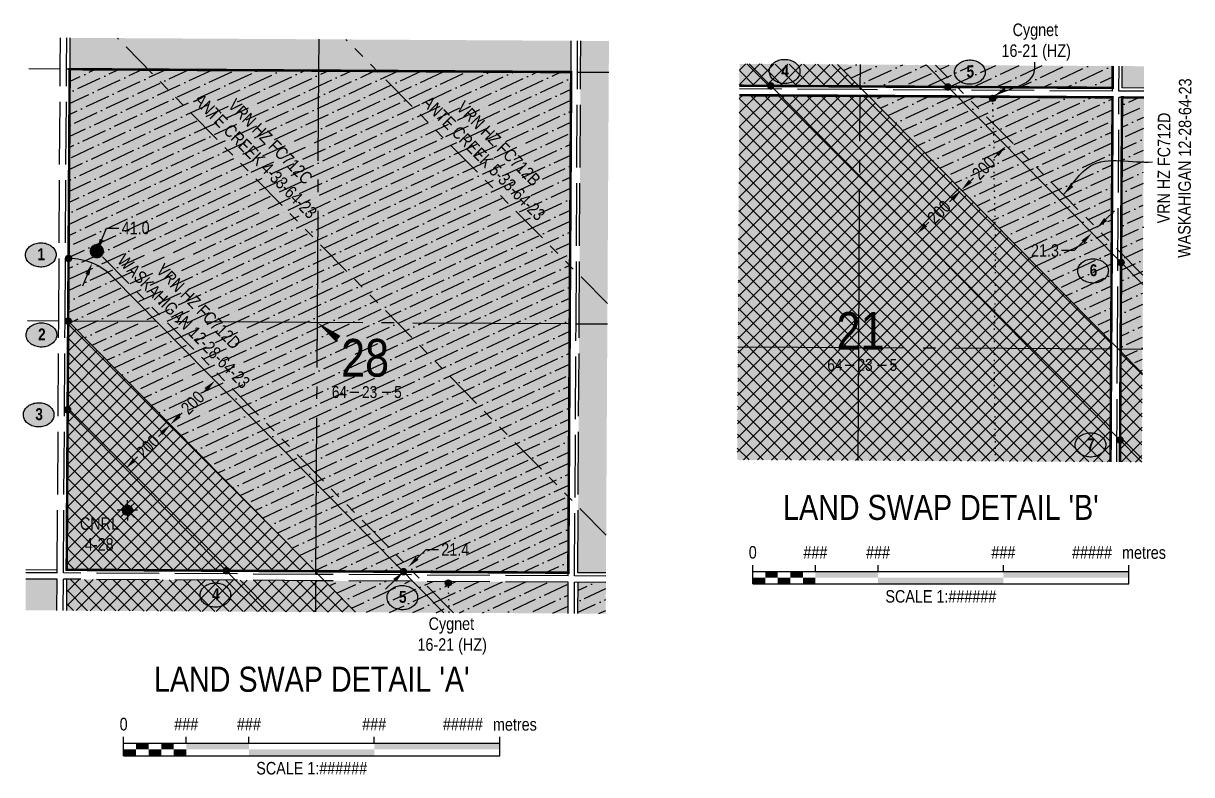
# Model space of a CAD drawing. Header units: inches. Extents: x 464475 to 485921, y 6038951 to 6050475.
# Drawn here: x 468577 to 469508, y 6040814 to 6041414 of the extents above; entities that cross this region are included whole.
import ezdxf
from ezdxf.enums import TextEntityAlignment as Align

# ---------------------------------------------------------------- set-up
doc = ezdxf.new("R2010")
doc.units = ezdxf.units.IN
doc.header["$LTSCALE"] = 5
doc.header["$PDMODE"] = 34
doc.header["$PDSIZE"] = 0.03
for name, pattern in [('foc-DOT', [1, 0.2, -0.8]), ('foc-DRILLPATH', [14.75, 6, -1.75, 1.75, -1.75, 1.75, -1.75]), ('foc-QUARTERLINE', [33, 25, -3, 2, -3]), ('foc-UNSURVEYED', [12.5, 10, -2.5])]:
    doc.linetypes.add(name, pattern=pattern)
for name, color, linetype in [('10', 1, 'Continuous'), ('9', 3, 'Continuous'), ('ABADATA-DRILL-T', 8, 'Continuous'), ('AS-DRILL', 8, 'foc-DOT'), ('AS-DRILL-T', 8, 'Continuous'), ('AS-UNDERLAY-H', 141, 'Continuous'), ('CG-NOTES', 7, 'Continuous'), ('DETAIL-T', 7, 'Continuous'), ('H-CP', 51, 'Continuous'), ('H-MOCL', 111, 'Continuous'), ('L-2', 7, 'Continuous'), ('L-BD', 7, 'Continuous'), ('L-MON', 1, 'Continuous'), ('L-QSEC', 8, 'foc-QUARTERLINE'), ('L-SECLBL', 7, 'Continuous'), ('L-USEC', 7, 'foc-UNSURVEYED'), ('P-PDRILLPATH', 12, 'foc-DRILLPATH'), ('P-PROPOSED', 10, 'Continuous'), ('P-TEMP-HUSKY-NO CUT-H', 104, 'Continuous')]:
    doc.layers.add(name, color=color, linetype=linetype)
doc.layers.add('D56-EXISTING DISPOSITION', color=7, linetype='Continuous', true_color=0xa347ff)
doc.styles.add('80', font='ARIALN.TTF', dxfattribs={"height": 10})
doc.styles.add('80CG', font='ARIALN.TTF', dxfattribs={"height": 10})
doc.styles.add('80L', font='ARIALN.TTF', dxfattribs={"height": 10})
doc.styles.add('BOLD', font='ARIALNB.TTF')
doc.styles.add('SIMPLEX', font='ARIALN.TTF')
doc.dimstyles.new('Compass 5 000', dxfattribs={"dimscale": 5, "dimtxt": 9, "dimasz": 2, "dimexe": 0.2, "dimexo": 0.0625, "dimgap": 0.5, "dimtad": 0, "dimtih": 1, "dimtoh": 1, "dimzin": 0, "dimdsep": 46, "dimtxsty": '80CG', "dimcen": 0.1, "dimse1": 1, "dimse2": 1, "dimclrd": 256, "dimclrt": 256, "dimaunit": 1, "dimadec": 4, "dimazin": 0, "dimtfac": 0.06, "dimtofl": 0, "dimtmove": 0, "dimatfit": 1, "dimfxl": 0.2, "dimtolj": 1, "dimtzin": 0, "dimlwd": -1, "dimarcsym": 0})
pattern_1 = [(45, (-38576.5255, 5921.486), (-5.609685254, 5.609685254), []), (135, (-38576.5255, 5921.486), (-5.609685254, -5.609685254), [])]
pattern_2 = [(25, (-38576.5255, 5921.486), (9.229754603, 13.057325538), [19.833232416, -3.966646483, 0, -3.966646483])]
pattern_3 = [(45, (-39118.1126, 6011.396), (-5.609685254, 5.609685254), []), (135, (-39118.1126, 6011.396), (-5.609685254, -5.609685254), [])]
pattern_4 = [(25, (-39118.1126, 6011.396), (9.229754603, 13.057325538), [19.833232416, -3.966646483, 0, -3.966646483])]

# ---------------------------------------------------------------- blocks, each defined once
blk = doc.blocks.new('L-SECLBL')
at = {"layer": '9', "color": 7}
for p, q in [((-5.08, -27.83), (-12.29, -27.83)), ((20.7, -27.83), (13.5, -27.83))]:
    blk.add_line(p, q, dxfattribs=at)
at = {"layer": '10', "color": 2, "style": 'SIMPLEX'}
blk.add_attdef('SEC', text='', height=30, dxfattribs=at).set_placement((0, 0), align=Align.MIDDLE)
at = {"layer": '10', "color": 5, "style": '80L'}
blk.add_attdef('TWP', text='', height=9.5, dxfattribs=at).set_placement((-14.43, -27.37), align=Align.MIDDLE_RIGHT)
blk.add_attdef('RGE', text='', height=9.5, dxfattribs=at).set_placement((3.62, -27.37), align=Align.MIDDLE_CENTER)
blk.add_attdef('MER', text='', height=9.5, dxfattribs=at).set_placement((23.17, -27.37), align=Align.MIDDLE_LEFT)
blk = doc.blocks.new('GAS')
h = blk.add_hatch(color=255)
h.dxf.hatch_style = 1
edge = h.paths.add_edge_path()
edge.add_arc((0, 0), 0.9, 0, 360)
for p, q in [((-0.81, 0), (-1.62, 0)), ((-0.57, 0.57), (-1.14, 1.14)), ((0, 0.81), (0, 1.62)), ((0.57, 0.57), (1.14, 1.14)), ((1.62, 0), (0.81, 0)), ((-0.57, -0.57), (-1.14, -1.14)), ((0, -0.81), (0, -1.62)), ((1.14, -1.14), (0.57, -0.57))]:
    blk.add_line(p, q)
blk.add_circle((0, 0), 0.8)
blk = doc.blocks.new('BH-Existing')
at = {"layer": 'AS-DRILL-T'}
h = blk.add_hatch(color=256, dxfattribs=at)
h.dxf.hatch_style = 1
edge = h.paths.add_edge_path()
edge.add_arc((0, 0), 0.5, 0, 360)
blk.add_circle((0, 0), 0.5, dxfattribs=at)
blk = doc.blocks.new('plbh')
at = {"layer": 'L-MON'}
h = blk.add_hatch(color=255, dxfattribs=at)
h.dxf.hatch_style = 1
edge = h.paths.add_edge_path()
edge.add_arc((0, 0), 1.16, 0, 360)
h = blk.add_hatch(color=256, dxfattribs=at)
h.dxf.hatch_style = 1
h.paths.add_polyline_path([(-0.96, 0, 1), (0.96, 0, 1)])
h.paths.add_polyline_path([(0.91, 0, -1), (-0.91, 0, -1)], flags=16)
h.paths.add_polyline_path([(0.45, 0, -1), (-0.45, 0, -1)], flags=0)
h = blk.add_hatch(color=256, dxfattribs=at)
h.dxf.hatch_style = 1
h.paths.add_polyline_path([(-0.45, 0, 1), (0.45, 0, 1)])
h.paths.add_polyline_path([(0.4, 0, -1), (-0.4, 0, -1)], flags=16)
at = {"layer": 'L-MON', "color": 240}
for radius in [0.96, 0.91, 0.45, 0.4]:
    blk.add_circle((0, 0), radius, dxfattribs=at)
blk = doc.blocks.new('Route_Letters')
h = blk.add_hatch(color=255)
h.dxf.hatch_style = 1
edge = h.paths.add_edge_path()
edge.add_ellipse((-0.12, 0.46), major_axis=(-11.97, 0), ratio=0.789318, start_angle=0, end_angle=360)
at = {"color": 5}
blk.add_open_spline([(-12.34, 0.46), (-12.34, -0.25), (-12.24, -0.97), (-11.72, -2.79), (-11.14, -3.88), (-9.56, -5.81), (-8.54, -6.66), (-6.22, -8.02), (-4.9, -8.54), (-2.12, -9.17), (-0.66, -9.3), (2.22, -9.13), (3.64, -8.84), (6.27, -7.89), (7.48, -7.22), (9.54, -5.6), (10.38, -4.64), (11.6, -2.54), (11.97, -1.4), (12.18, 0.91), (12.02, 2.08), (11.2, 4.3), (10.54, 5.35), (8.8, 7.2), (7.72, 7.99), (5.29, 9.24), (3.93, 9.68), (1.11, 10.18), (-0.35, 10.23), (-3.22, 9.91), (-4.61, 9.55), (-7.16, 8.47), (-8.32, 7.75), (-10.24, 6.02), (-11, 5.02), (-12.05, 2.86), (-12.32, 1.7), (-12.34, 0.52), (-12.34, 0.49), (-12.34, 0.46)], degree=3, knots=[0, 0, 0, 0, 0.219529, 0.219529, 0.575727, 0.575727, 0.931924, 0.931924, 1.288121, 1.288121, 1.644318, 1.644318, 2.000515, 2.000515, 2.356712, 2.356712, 2.712909, 2.712909, 3.069107, 3.069107, 3.425304, 3.425304, 3.781501, 3.781501, 4.137698, 4.137698, 4.493895, 4.493895, 4.850092, 4.850092, 5.20629, 5.20629, 5.562487, 5.562487, 5.918684, 5.918684, 6.274881, 6.274881, 6.283185, 6.283185, 6.283185, 6.283185], dxfattribs=at)
at = {"color": 14, "style": 'BOLD'}
blk.add_attdef('A', text='', height=9.5, dxfattribs=at).set_placement((0.22, 0.98), align=Align.MIDDLE)
blk = doc.blocks.new('AA')
at = {"const_width": 4}
blk.add_lwpolyline([(-1, 0, 1), (1, 0, 1)], format="xyb", close=True, dxfattribs=at)
blk.add_circle((0, 0), 2)
blk = doc.blocks.new('*D564')
at = {"layer": 'Defpoints', "color": 0, "transparency": 16777216}
for p in [(468728.16, 6041130.09), (468729.33, 6041128.9), (468692.56, 6041094.98)]:
    blk.add_point(p, dxfattribs=at)
at = {"layer": 'L-BD', "transparency": 16777216}
for p, q in [((468722.21, 6041121.88), (468719.8, 6041119.5)), ((468700.85, 6041100.82), (468703.26, 6041103.2))]:
    blk.add_line(p, q, dxfattribs=at)
for points in [[(468721.04, 6041123.07), (468723.38, 6041120.69), (468729.33, 6041128.9)], [(468699.68, 6041102.01), (468702.02, 6041099.63), (468693.73, 6041093.8)]]:
    blk.add_solid(points, dxfattribs=at)
at = {"layer": 'L-BD', "transparency": 16777216, "insert": (468711.53, 6041111.35), "char_height": 10, "attachment_point": 5, "rotation": 45, "style": '80CG', "bg_fill": 1, "box_fill_scale": 1.1, "bg_fill_color": 51, "bg_fill_transparency": 0}
blk.add_mtext('\\A1;200', dxfattribs=at)
blk = doc.blocks.new('*D565')
at = {"layer": 'Defpoints', "color": 0, "transparency": 16777216}
for p in [(468693.73, 6041093.8), (468658.12, 6041058.7), (468658.12, 6041058.7)]:
    blk.add_point(p, dxfattribs=at)
at = {"layer": 'L-BD', "transparency": 16777216}
for p, q in [((468686.6, 6041086.78), (468684.19, 6041084.4)), ((468665.24, 6041065.72), (468667.65, 6041068.1))]:
    blk.add_line(p, q, dxfattribs=at)
for points in [[(468685.43, 6041087.97), (468687.77, 6041085.59), (468693.73, 6041093.8)], [(468664.07, 6041066.91), (468666.41, 6041064.53), (468658.12, 6041058.7)]]:
    blk.add_solid(points, dxfattribs=at)
at = {"layer": 'L-BD', "transparency": 16777216, "insert": (468675.92, 6041076.25), "char_height": 10, "attachment_point": 5, "rotation": 45, "style": '80CG', "bg_fill": 1, "box_fill_scale": 1.1, "bg_fill_color": 51, "bg_fill_transparency": 0}
blk.add_mtext('\\A1;200', dxfattribs=at)
blk = doc.blocks.new('*D566')
at = {"layer": 'Defpoints', "color": 0, "transparency": 16777216}
for p in [(468635.08, 6041232.2), (468631.2, 6041222.71), (468631.3, 6041222.67)]:
    blk.add_point(p, dxfattribs=at)
at = {"layer": 'L-BD', "transparency": 16777216}
for p, q in [((468638.97, 6041241.42), (468642.75, 6041250.67)), ((468642.75, 6041250.67), (468652.75, 6041250.67)), ((468627.51, 6041213.42), (468623.73, 6041204.16))]:
    blk.add_line(p, q, dxfattribs=at)
for points in [[(468637.42, 6041242.05), (468640.51, 6041240.79), (468635.18, 6041232.16)], [(468625.97, 6041214.05), (468629.05, 6041212.79), (468631.3, 6041222.67)]]:
    blk.add_solid(points, dxfattribs=at)
at = {"layer": 'L-BD', "transparency": 16777216, "insert": (468666.05, 6041250.67), "char_height": 10, "attachment_point": 5, "style": '80CG', "bg_fill": 1, "box_fill_scale": 1.1, "bg_fill_color": 51, "bg_fill_transparency": 0}
blk.add_mtext('\\A1;41.0', dxfattribs=at)
blk = doc.blocks.new('*D567')
at = {"layer": 'Defpoints', "color": 0, "transparency": 16777216}
for p in [(468879.67, 6040976.38), (468883.44, 6040980.17), (468883.48, 6040980.13)]:
    blk.add_point(p, dxfattribs=at)
at = {"layer": 'L-BD', "transparency": 16777216}
for p, q in [((468890.57, 6040987.18), (468897.69, 6040994.2)), ((468897.69, 6040994.2), (468907.69, 6040994.2)), ((468872.52, 6040969.4), (468865.4, 6040962.38))]:
    blk.add_line(p, q, dxfattribs=at)
for points in [[(468889.4, 6040988.37), (468891.74, 6040986), (468883.44, 6040980.17)], [(468871.35, 6040970.59), (468873.69, 6040968.21), (468879.64, 6040976.42)]]:
    blk.add_solid(points, dxfattribs=at)
at = {"layer": 'L-BD', "transparency": 16777216, "insert": (468920.9, 6040994.2), "char_height": 10, "attachment_point": 5, "style": '80CG', "bg_fill": 1, "box_fill_scale": 1.1, "bg_fill_color": 51, "bg_fill_transparency": 0}
blk.add_mtext('\\A1;21.4', dxfattribs=at)
blk = doc.blocks.new('*D568')
at = {"layer": 'Defpoints', "color": 0, "transparency": 16777216}
for p in [(469358.98, 6041317.34), (469360.14, 6041316.15), (469323.37, 6041282.24)]:
    blk.add_point(p, dxfattribs=at)
at = {"layer": 'L-BD', "transparency": 16777216}
for p, q in [((469353.02, 6041309.13), (469350.61, 6041306.75)), ((469331.66, 6041288.07), (469334.07, 6041290.45))]:
    blk.add_line(p, q, dxfattribs=at)
for points in [[(469351.85, 6041310.32), (469354.19, 6041307.94), (469360.14, 6041316.15)], [(469330.49, 6041289.26), (469332.83, 6041286.88), (469324.54, 6041281.05)]]:
    blk.add_solid(points, dxfattribs=at)
at = {"layer": 'L-BD', "transparency": 16777216, "insert": (469342.34, 6041298.6), "char_height": 10, "attachment_point": 5, "rotation": 45, "style": '80CG', "bg_fill": 1, "box_fill_scale": 1.1, "bg_fill_color": 51, "bg_fill_transparency": 0}
blk.add_mtext('\\A1;200', dxfattribs=at)
blk = doc.blocks.new('*D569')
at = {"layer": 'Defpoints', "color": 0, "transparency": 16777216}
for p in [(469324.54, 6041281.05), (469288.93, 6041245.95), (469288.93, 6041245.95)]:
    blk.add_point(p, dxfattribs=at)
at = {"layer": 'L-BD', "transparency": 16777216}
for p, q in [((469317.41, 6041274.03), (469315, 6041271.65)), ((469296.05, 6041252.97), (469298.46, 6041255.35))]:
    blk.add_line(p, q, dxfattribs=at)
for points in [[(469316.24, 6041275.22), (469318.58, 6041272.84), (469324.54, 6041281.05)], [(469294.88, 6041254.16), (469297.22, 6041251.78), (469288.93, 6041245.95)]]:
    blk.add_solid(points, dxfattribs=at)
at = {"layer": 'L-BD', "transparency": 16777216, "insert": (469306.73, 6041263.5), "char_height": 10, "attachment_point": 5, "rotation": 45, "style": '80CG', "bg_fill": 1, "box_fill_scale": 1.1, "bg_fill_color": 51, "bg_fill_transparency": 0}
blk.add_mtext('\\A1;200', dxfattribs=at)
blk = doc.blocks.new('*D570')
at = {"layer": 'Defpoints', "color": 0, "transparency": 16777216}
for p in [(469428.42, 6041246.89), (469428.59, 6041246.71), (469432.2, 6041250.62)]:
    blk.add_point(p, dxfattribs=at)
at = {"layer": 'L-BD', "transparency": 16777216}
for p, q in [((469439.5, 6041257.46), (469446.62, 6041264.48)), ((469421.47, 6041239.69), (469414.35, 6041232.67)), ((469414.35, 6041232.67), (469404.35, 6041232.67))]:
    blk.add_line(p, q, dxfattribs=at)
for points in [[(469438.33, 6041258.65), (469440.67, 6041256.27), (469432.38, 6041250.44)], [(469420.3, 6041240.88), (469422.64, 6041238.5), (469428.59, 6041246.71)]]:
    blk.add_solid(points, dxfattribs=at)
at = {"layer": 'L-BD', "transparency": 16777216, "insert": (469391.13, 6041232.67), "char_height": 10, "attachment_point": 5, "style": '80CG', "bg_fill": 1, "box_fill_scale": 1.1, "bg_fill_color": 51, "bg_fill_transparency": 0}
blk.add_mtext('\\A1;21.3', dxfattribs=at)
blk = doc.blocks.new('*U330')
at = {"color": 0}
for p, q in [((-150, 0), (-150, 15)), ((-150, 10), (150.24, 10)), ((-100, 10), (-100, 15)), ((-50, 10), (-50, 15)), ((50, 10), (50, 15)), ((150.24, 0), (150.24, 15)), ((-150, 0), (150.24, 0))]:
    blk.add_line(p, q, dxfattribs=at)
for points in [[(-140, 10), (-130, 10), (-140, 5), (-130, 5)], [(-120, 10), (-110, 10), (-120, 5), (-110, 5)], [(-100, 10), (-50, 10), (-100, 5), (-50, 5)], [(50, 10), (150.24, 10), (50, 5), (150.24, 5)], [(-150, 5), (-140, 5), (-150, 0), (-140, 0)], [(-130, 5), (-120, 5), (-130, 0), (-120, 0)], [(-110, 5), (-100, 5), (-110, 0), (-100, 0)], [(-50, 5), (50, 5), (-50, 0), (50, 0)]]:
    blk.add_solid(points, dxfattribs=at)
at = {"color": 0, "style": '80'}
blk.add_text('metres', height=10, dxfattribs=at).set_placement((162.24, 20), align=Align.CENTER)
at = {"color": 0, "char_height": 10, "style": '80'}
for s, insert, attachment_point in [('0', (-150, 30.21), 2), ('###', (-100, 30.21), 2), ('###', (-50, 30.21), 2), ('###', (50, 30.21), 2), ('#####', (136.7, 30.22), 3), ('SCALE 1:######', (0.12, -5), 2)]:
    blk.add_mtext(s, dxfattribs=dict(at, insert=insert, attachment_point=attachment_point))

msp = doc.modelspace()

# ---------------------------------------------------------------- hatches: boundary and pattern name
at = {"layer": 'AS-UNDERLAY-H'}
h = msp.add_hatch(color=51, dxfattribs=at)
h.dxf.hatch_style = 1
h.paths.add_polyline_path([(469211.051, 6041130.714), (469273.541, 6041130.714), (469273.541, 6041152.465), (469263.872, 6041152.465), (469263.872, 6041187.021), (469222.532, 6041187.021), (469222.532, 6041153.216), (469210.86, 6041153.216)])
h = msp.add_hatch(color=51, dxfattribs=at)
h.dxf.hatch_style = 1
h.paths.add_polyline_path([(468817.638, 6041111.095), (468880.128, 6041111.095), (468880.128, 6041132.846), (468870.459, 6041132.846), (468870.459, 6041167.402), (468829.119, 6041167.402), (468829.119, 6041133.597), (468817.447, 6041133.597)])
at = {"layer": 'H-CP'}
h = msp.add_hatch(color=256, dxfattribs=at)
h.dxf.hatch_style = 1
h.paths.add_polyline_path([(469013.468, 6041400.098), (468613.624, 6041402.444), (468613.474, 6041377.443), (468812.145, 6041376.292), (469013.327, 6041375.112)])
h = msp.add_hatch(color=256, dxfattribs=at)
h.dxf.hatch_style = 1
h.paths.add_polyline_path([(469043.481, 6041399.922), (469021.007, 6041400.054), (469020.866, 6041375.068), (469043.34, 6041374.937)])
h = msp.add_hatch(color=256, dxfattribs=at)
h.dxf.hatch_style = 1
h.paths.add_polyline_path([(468613.474, 6041377.443), (468611.075, 6040977.944), (469011.07, 6040975.614), (469013.327, 6041375.112)])
h = msp.add_hatch(color=256, dxfattribs=at)
h.dxf.hatch_style = 1
h.paths.add_polyline_path([(469147.592, 6041381.674), (469147.491, 6041364.231), (469445.101, 6041362.495), (469445.2, 6041379.941)])
h = msp.add_hatch(color=256, dxfattribs=at)
h.dxf.hatch_style = 1
h.paths.add_polyline_path([(469470.186, 6041379.796), (469452.74, 6041379.897), (469452.641, 6041362.451), (469470.088, 6041362.349)])
h = msp.add_hatch(color=256, dxfattribs=at)
h.dxf.hatch_style = 1
h.paths.add_polyline_path([(469043.34, 6041374.937), (469020.866, 6041375.068), (469019.731, 6041174.062), (469018.61, 6040975.57), (469041.083, 6040975.439)])
h = msp.add_hatch(color=256, dxfattribs=at)
h.dxf.hatch_style = 1
h.paths.add_polyline_path([(469147.447, 6041356.692), (469445.059, 6041354.955), (469443.416, 6041064.021), (469145.763, 6041065.702)])
h = msp.add_hatch(color=256, dxfattribs=at)
h.dxf.hatch_style = 1
h.paths.add_polyline_path([(469468.402, 6041063.88), (469450.955, 6041063.979), (469452.599, 6041354.911), (469470.045, 6041354.809)])
h = msp.add_hatch(color=256, dxfattribs=at)
h.dxf.hatch_style = 1
h.paths.add_polyline_path([(468611.029, 6040970.404), (469011.028, 6040968.075), (469010.887, 6040943.088), (468610.879, 6040945.418)])
h = msp.add_hatch(color=256, dxfattribs=at)
h.dxf.hatch_style = 1
h.paths.add_polyline_path([(469040.9, 6040942.913), (469018.426, 6040943.044), (469018.568, 6040968.031), (469041.041, 6040967.9)])
at = {"layer": 'H-MOCL'}
h = msp.add_hatch(color=256, dxfattribs=at)
h.dxf.hatch_style = 1
h.paths.add_polyline_path([(468603.49, 6040970.447), (468578.503, 6040970.592), (468578.353, 6040945.606), (468603.34, 6040945.461)])
at = {"layer": 'P-TEMP-HUSKY-NO CUT-H', "true_color": 0x0582ff}
h = msp.add_hatch(dxfattribs=at)
h.set_pattern_fill('ANSI36', color=150, scale=2.498675, angle=340)
h.set_pattern_definition(pattern_2)
h.paths.add_polyline_path([(468809.057, 6040976.798), (469011.07, 6040975.614), (469013.327, 6041375.112), (468613.48, 6041377.443), (468612.265, 6041176.438)])
at = {"layer": 'P-TEMP-HUSKY-NO CUT-H'}
h = msp.add_hatch(dxfattribs=at)
h.set_pattern_fill('ANSI37', color=256, scale=2.498675)
h.set_pattern_definition(pattern_3)
h.paths.add_polyline_path([(469147.491, 6041364.231), (469243.088, 6041363.678), (469225.798, 6041381.219), (469147.592, 6041381.674)])
at = {"layer": 'P-TEMP-HUSKY-NO CUT-H', "true_color": 0x0582ff}
h = msp.add_hatch(dxfattribs=at)
h.set_pattern_fill('ANSI36', color=150, scale=2.498675, angle=340)
h.set_pattern_definition(pattern_4)
h.paths.add_polyline_path([(469243.088, 6041363.678), (469445.101, 6041362.495), (469445.2, 6041379.941), (469225.798, 6041381.219)])
at = {"layer": 'P-TEMP-HUSKY-NO CUT-H'}
h = msp.add_hatch(dxfattribs=at)
h.set_pattern_fill('ANSI37', color=256, scale=2.498675)
h.set_pattern_definition(pattern_3)
h.paths.add_polyline_path([(469147.447, 6041356.692), (469250.571, 6041356.087), (469443.957, 6041159.903), (469443.416, 6041064.021), (469145.763, 6041065.702)])
at = {"layer": 'P-TEMP-HUSKY-NO CUT-H', "true_color": 0x0582ff}
h = msp.add_hatch(dxfattribs=at)
h.set_pattern_fill('ANSI36', color=150, scale=2.498675, angle=340)
h.set_pattern_definition(pattern_4)
h.paths.add_polyline_path([(469250.571, 6041356.087), (469445.059, 6041354.955), (469443.957, 6041159.903)])
h = msp.add_hatch(dxfattribs=at)
h.set_pattern_fill('ANSI36', color=150, scale=2.498675, angle=340)
h.set_pattern_definition(pattern_4)
h.paths.add_polyline_path([(469468.802, 6041134.698), (469451.454, 6041152.297), (469452.599, 6041354.911), (469470.045, 6041354.809)])
at = {"layer": 'P-TEMP-HUSKY-NO CUT-H'}
h = msp.add_hatch(dxfattribs=at)
h.set_pattern_fill('ANSI37', color=256, scale=2.498675)
h.set_pattern_definition(pattern_1)
h.paths.add_polyline_path([(468611.075, 6040977.944), (468809.057, 6040976.798), (468612.267, 6041176.436)])
h = msp.add_hatch(dxfattribs=at)
h.set_pattern_fill('ANSI37', color=256, scale=2.498675)
h.set_pattern_definition(pattern_3)
h.paths.add_polyline_path([(469451.454, 6041152.297), (469468.802, 6041134.698), (469468.402, 6041063.88), (469450.955, 6041063.979)])
h = msp.add_hatch(dxfattribs=at)
h.set_pattern_fill('ANSI37', color=256, scale=2.498675)
h.set_pattern_definition(pattern_1)
h.paths.add_polyline_path([(468611.029, 6040970.404), (468816.54, 6040969.207), (468841.306, 6040944.082), (468610.879, 6040945.418)])
at = {"layer": 'P-TEMP-HUSKY-NO CUT-H', "true_color": 0x0582ff}
h = msp.add_hatch(dxfattribs=at)
h.set_pattern_fill('ANSI36', color=150, scale=2.498675, angle=340)
h.set_pattern_definition(pattern_2)
h.paths.add_polyline_path([(468816.54, 6040969.207), (469011.028, 6040968.075), (469010.887, 6040943.088), (468841.306, 6040944.082)])
h = msp.add_hatch(dxfattribs=at)
h.set_pattern_fill('ANSI36', color=150, scale=2.498675, angle=340)
h.set_pattern_definition(pattern_2)
h.paths.add_polyline_path([(469018.426, 6040943.044), (469018.568, 6040968.031), (469041.041, 6040967.9), (469040.9, 6040942.913)])

# ---------------------------------------------------------------- linework, layer by layer
at = {"layer": 'AS-DRILL', "flags": 128}
for points in [[(469351.797, 6041064.538), (469350.913, 6041131.484), (469350.886, 6041136.349), (469350.922, 6041141.219), (469350.927, 6041146.089), (469350.923, 6041150.956), (469350.941, 6041155.824), (469350.974, 6041160.684), (469351.008, 6041165.554), (469351.036, 6041170.424), (469351.082, 6041175.301), (469351.155, 6041180.173), (469351.243, 6041185.028), (469351.319, 6041189.895), (469351.392, 6041194.759), (469351.492, 6041199.629), (469351.606, 6041204.496), (469351.681, 6041209.37), (469351.697, 6041214.243), (469351.718, 6041219.11), (469351.788, 6041223.975), (469351.844, 6041228.835), (469351.845, 6041233.695), (469351.8, 6041238.558), (469351.738, 6041243.423), (469351.662, 6041248.289), (469351.575, 6041253.159), (469351.478, 6041258.017), (469351.371, 6041262.896), (469351.242, 6041267.761), (469351.095, 6041272.625), (469350.958, 6041277.498), (469350.854, 6041282.364), (469350.757, 6041287.23), (469350.668, 6041292.165), (469350.599, 6041297.031), (469350.56, 6041301.901), (469350.558, 6041306.769), (469350.551, 6041311.636), (469350.499, 6041316.509), (469350.405, 6041321.385), (469350.296, 6041326.255), (469350.171, 6041331.119), (469350.017, 6041335.982), (469349.855, 6041340.846), (469349.698, 6041345.714), (469349.536, 6041350.505), (469349.405, 6041354.254)], [(468916.155, 6040943.643), (468916.14, 6040944.238), (468915.986, 6040949.102), (468915.824, 6040953.965), (468915.667, 6040958.834), (468915.505, 6040963.625), (468915.374, 6040967.373)]]:
    msp.add_lwpolyline(points, dxfattribs=at)
at = {"layer": 'D56-EXISTING DISPOSITION', "const_width": 1.999, "flags": 128}
msp.add_lwpolyline([(468613.474, 6041377.443), (468611.075, 6040977.944), (469011.07, 6040975.614), (469013.327, 6041375.112)], close=True, dxfattribs=at)
for points in [[(469445.2, 6041379.941), (469445.101, 6041362.495), (469147.491, 6041364.231)], [(469147.447, 6041356.692), (469445.059, 6041354.955), (469443.416, 6041064.021)], [(469450.955, 6041063.979), (469452.599, 6041354.911), (469470.045, 6041354.809)]]:
    msp.add_lwpolyline(points, dxfattribs=at)
at = {"layer": 'L-QSEC'}
for p, q in [((468812.145, 6041376.292), (468812.291, 6041401.279)), ((468809.803, 6040974.281), (468812.145, 6041376.292)), ((469243.834, 6041361.161), (469243.95, 6041381.113)), ((469242.633, 6041155.12), (469243.805, 6041356.134)), ((468604.727, 6041176.48), (468579.741, 6041176.625)), ((469012.191, 6041174.106), (468609.754, 6041176.451)), ((469042.205, 6041173.931), (469017.218, 6041174.076)), ((469242.633, 6041155.12), (469146.284, 6041155.681)), ((469242.109, 6041065.158), (469242.633, 6041155.12)), ((469443.923, 6041153.948), (469242.633, 6041155.12)), ((469468.91, 6041153.803), (469448.951, 6041153.919)), ((468809.628, 6040944.268), (468809.774, 6040969.254))]:
    msp.add_line(p, q, dxfattribs=at)
at = {"layer": 'L-SECLBL', "flags": 128}
msp.add_lwpolyline([(468810.974, 6041175.278, 0, 5.997, 0), (468827.502, 6041162.276, 0, 0, 0)], format="xyseb", dxfattribs=at)
at = {"layer": 'L-USEC'}
for p, q in [((468605.934, 6041377.487), (468606.084, 6041402.489)), ((468610.961, 6041377.457), (468611.111, 6041402.459)), ((468613.624, 6041402.444), (468613.474, 6041377.443)), ((469013.327, 6041375.112), (469013.468, 6041400.098)), ((469018.354, 6041375.084), (469018.495, 6041400.069)), ((469020.866, 6041375.068), (469021.007, 6041400.054)), ((468605.934, 6041377.487), (468580.948, 6041377.632)), ((468604.727, 6041176.48), (468605.934, 6041377.487)), ((468609.754, 6041176.45), (468610.961, 6041377.457)), ((468812.145, 6041376.292), (468610.961, 6041377.458)), ((468613.474, 6041377.443), (468612.267, 6041176.436)), ((469013.327, 6041375.112), (468812.145, 6041376.292)), ((469445.087, 6041359.982), (469445.2, 6041379.941)), ((469450.114, 6041359.953), (469450.227, 6041379.912)), ((469452.641, 6041362.451), (469452.74, 6041379.897)), ((469012.191, 6041174.106), (469013.327, 6041375.112)), ((469017.218, 6041174.077), (469018.354, 6041375.084)), ((469018.354, 6041375.083), (469043.34, 6041374.937)), ((469019.731, 6041174.062), (469020.866, 6041375.068)), ((469243.834, 6041361.161), (469147.476, 6041361.719)), ((469147.491, 6041364.231), (469243.849, 6041363.674)), ((469445.087, 6041359.982), (469243.834, 6041361.161)), ((469243.849, 6041363.674), (469445.101, 6041362.495)), ((469470.074, 6041359.836), (469450.114, 6041359.953)), ((469470.088, 6041362.349), (469452.641, 6041362.451)), ((469243.805, 6041356.134), (469147.447, 6041356.692)), ((469445.059, 6041354.955), (469243.805, 6041356.134)), ((469443.923, 6041153.948), (469445.059, 6041354.955)), ((469448.951, 6041153.92), (469450.086, 6041354.926)), ((469470.045, 6041354.809), (469450.086, 6041354.926)), ((469452.599, 6041354.911), (469451.463, 6041153.905)), ((468603.52, 6040975.475), (468604.727, 6041176.48)), ((468608.547, 6040975.446), (468609.754, 6041176.45)), ((468612.267, 6041176.436), (468611.075, 6040977.944)), ((469011.056, 6040973.102), (469012.191, 6041174.106)), ((469016.083, 6040973.073), (469017.218, 6041174.077)), ((469018.61, 6040975.57), (469019.731, 6041174.062)), ((469443.416, 6041064.021), (469443.923, 6041153.948)), ((469448.443, 6041063.993), (469448.951, 6041153.92)), ((469451.463, 6041153.905), (469450.955, 6041063.979)), ((468603.52, 6040975.475), (468578.533, 6040975.619)), ((468578.549, 6040978.132), (468603.535, 6040977.987)), ((468809.803, 6040974.281), (468608.547, 6040975.446)), ((468611.075, 6040977.944), (468809.818, 6040976.794)), ((468809.818, 6040976.794), (469011.07, 6040975.614)), ((469041.083, 6040975.439), (469018.61, 6040975.57)), ((468603.49, 6040970.447), (468578.503, 6040970.592)), ((468603.34, 6040945.461), (468603.49, 6040970.447)), ((468608.367, 6040945.432), (468608.517, 6040970.418)), ((468809.774, 6040969.254), (468608.517, 6040970.418)), ((468611.029, 6040970.404), (468610.879, 6040945.418)), ((469011.028, 6040968.075), (468809.774, 6040969.254)), ((469011.056, 6040973.102), (468809.803, 6040974.281)), ((469010.887, 6040943.088), (469011.028, 6040968.075)), ((469015.914, 6040943.059), (469016.055, 6040968.045)), ((469041.041, 6040967.9), (469016.055, 6040968.045)), ((469041.069, 6040972.927), (469016.083, 6040973.073)), ((469018.568, 6040968.031), (469018.426, 6040943.044))]:
    msp.add_line(p, q, dxfattribs=at)
at = {"layer": 'P-PDRILLPATH', "flags": 128}
for points in [[(469041.253, 6041005.523), (468651.592, 6041402.222)], [(469042.297, 6041190.369), (468833.7, 6041401.153)], [(469469.244, 6041213.031), (469303.957, 6041380.764)], [(468919.453, 6040943.624), (468635.081, 6041232.204)]]:
    msp.add_lwpolyline(points, dxfattribs=at)
at = {"layer": 'P-PROPOSED', "flags": 128}
for points in [[(469155.184, 6041381.63), (469468.402, 6041063.88)], [(469469.202, 6041205.517), (469296.411, 6041380.808)]]:
    msp.add_lwpolyline(points, dxfattribs=at)
at = {"layer": 'P-PROPOSED', "color": 100, "flags": 128}
for points in [[(469468.802, 6041134.698), (469225.798, 6041381.219)], [(468841.306, 6040944.082), (468612.267, 6041176.436)]]:
    msp.add_lwpolyline(points, dxfattribs=at)
at = {"layer": 'P-PROPOSED', "flags": 128}
msp.add_lwpolyline([(468911.922, 6040943.668), (468647.875, 6041211.536, 0.1992181), (468612.567, 6041226.435), (468611.842, 6041105.643), (468770.69, 6040944.496)], format="xyb", dxfattribs=at)

# ---------------------------------------------------------------- block references
at = {"layer": 'ABADATA-DRILL-T', "xscale": 4.997349899999994, "yscale": 4.997349899999994, "zscale": 4.997349899999994}
for p in [(469349.405, 6041354.254), (468915.374, 6040967.373)]:
    msp.add_blockref('BH-Existing', p, dxfattribs=at)
at = {"layer": 'AS-DRILL-T', "xscale": 4.997349899999994, "yscale": 4.997349899999994, "zscale": 4.997349899999994}
msp.add_blockref('GAS', (468659.459, 6041025.498), dxfattribs=at)
at = {"layer": 'CG-NOTES', "xscale": 0.99946998, "yscale": 0.99946998, "zscale": 0.99946998}
for p, values in [((469183.689, 6041375.146), {'A': '4'}), ((469331.395, 6041374.621), {'A': '5'}), ((468590.528, 6041228.772), {'A': '1'}), ((469429.603, 6041215.989), {'A': '6'}), ((468591.041, 6041164.888), {'A': '2'}), ((468588.862, 6041101.137), {'A': '3'}), ((469427.527, 6041077.154), {'A': '7'}), ((468729.762, 6040957.309), {'A': '4'}), ((468878.827, 6040955.268), {'A': '5'})]:
    msp.add_blockref('Route_Letters', p, dxfattribs=at).add_auto_attribs(values)
for p in [(469172.477, 6041364.087), (469313.704, 6041363.264), (468612.567, 6041226.435), (469451.854, 6041223.115), (468612.267, 6041176.436), (468611.842, 6041105.643), (469451.054, 6041081.479), (468738.446, 6040977.206), (468879.673, 6040976.384)]:
    msp.add_blockref('AA', p, dxfattribs=at)
at = {"layer": 'L-2', "xscale": 0.9991279913569413, "yscale": 0.9991279913569413, "zscale": 0.9991279913569413}
for p in [(469308.014, 6040966.72), (468806.353, 6040829.598)]:
    msp.add_blockref('*U330', p, dxfattribs=at)
at = {"layer": 'L-MON', "xscale": 4.997349899999994, "yscale": 4.997349899999994, "zscale": 4.997349899999994}
msp.add_blockref('plbh', (468635.081, 6041232.204), dxfattribs=at)
at = {"layer": 'L-SECLBL', "xscale": 0.99946998, "yscale": 0.99946998, "zscale": 0.99946998}
for p, values in [((469244.084, 6041168.823), {'SEC': '21', 'TWP': '64', 'RGE': '23', 'MER': '5'}), ((468849.027, 6041147.131), {'SEC': '28', 'TWP': '64', 'RGE': '23', 'MER': '5'})]:
    msp.add_blockref('L-SECLBL', p, dxfattribs=at).add_auto_attribs(values)

# ---------------------------------------------------------------- texts
at = {"layer": 'ABADATA-DRILL-T', "char_height": 9.9947, "attachment_point": 1, "style": '80L'}
for insert in [(469355.791, 6041413.862), (468890.121, 6040939.938)]:
    msp.add_mtext_dynamic_manual_height_columns('\\pi9.5581;Cygnet\\P\\pi0.67808;16-21 (HZ)', width=54.7794, gutter_width=50.026, heights=[0], dxfattribs=dict(at, insert=insert))
at = {"layer": 'ABADATA-DRILL-T', "insert": (468621.295, 6041019.868), "char_height": 9.9947, "attachment_point": 1, "style": '80L', "bg_fill": 1, "box_fill_scale": 1.15, "bg_fill_color": 51, "bg_fill_transparency": 0}
msp.add_mtext_dynamic_manual_height_columns('\\pi0.33085;CNRL\\P\\pi4.2885;4-28', width=30.84352, gutter_width=50.026, heights=[0], dxfattribs=at)
at = {"layer": 'DETAIL-T', "color": 3, "char_height": 19.98256, "width": 313.75972, "attachment_point": 5, "style": '80CG'}
for s, insert in [("LAND SWAP DETAIL 'B'", (469308.133, 6041027.608)), ("LAND SWAP DETAIL 'A'", (468806.473, 6040890.486))]:
    msp.add_mtext(s, dxfattribs=dict(at, insert=insert))
at = {"layer": 'L-BD', "linetype": 'Continuous', "char_height": 9.9947, "attachment_point": 1, "rotation": 314.469881, "style": '80L', "bg_fill": 1, "box_fill_scale": 1.15, "bg_fill_color": 51, "bg_fill_transparency": 0}
for s, insert, width in [('\\pi22.003;VRN HZ FC712C \\P\\pi0.049973;ANTE CREEK 4-33-64-23', (468730.767, 6041370.438), 131.89227), ('\\pi22.381;VRN HZ FC712B \\P\\pi0.049973;ANTE CREEK 5-33-64-23', (468912.708, 6041368.877), 131.89227), ('\\pi27.494;VRN HZ FC712D \\P\\pi0.12838;WASKAHIGAN 12-28-64-23', (468669.7, 6041242.654), 142.71872)]:
    msp.add_mtext(s, dxfattribs=dict(at, insert=insert, width=width))
at = {"layer": 'L-BD', "linetype": 'Continuous', "insert": (469480.509, 6041226.893), "char_height": 9.9947, "width": 142.71872, "attachment_point": 1, "rotation": 89.676346, "style": '80L'}
msp.add_mtext('\\pi27.494;VRN HZ FC712D \\P\\pi0.12838;WASKAHIGAN 12-28-64-23', dxfattribs=at)

# ---------------------------------------------------------------- dimensions: what is measured, and where the dimension line sits
at = {"layer": 'L-BD'}
for p1, p2, distance, picture, middle in [((469323.367, 6041282.237), (469358.976, 6041317.338), -1.665, '*D568', (469342.341, 6041298.602)), ((469324.536, 6041281.051), (469288.928, 6041245.951), 0, '*D569', (469306.732, 6041263.501)), ((468692.556, 6041094.985), (468728.165, 6041130.085), -1.665, '*D564', (468711.529, 6041111.349)), ((468693.725, 6041093.799), (468658.117, 6041058.698), 0, '*D565', (468675.921, 6041076.248))]:
    dim = msp.add_aligned_dim(p1=p1, p2=p2, distance=distance, text='200', dimstyle='Compass 5 000', override={"dimtfill": 2, "dimtfillclr": 51}, dxfattribs=at)
    dim.commit()
    dim.dimension.update_dxf_attribs({"geometry": picture, "text_midpoint": middle, "text_rotation": 45})
dim = msp.add_aligned_dim(p1=(469432.2, 6041250.623), p2=(469428.416, 6041246.893), distance=0.255, text='21.3', dimstyle='Compass 5 000', override={"dimtfill": 2, "dimtfillclr": 51}, dxfattribs=at)
dim.commit()
dim.dimension.update_dxf_attribs({"geometry": '*D570', "text_midpoint": (469391.135, 6041232.671)})
for base, p1, p2, angle, text, picture, middle in [((468631.298, 6041222.673), (468635.081, 6041232.204), (468631.198, 6041222.713), 247.751116, '41.0', '*D566', (468666.054, 6041250.674)), ((468883.444, 6040980.165), (468879.673, 6040976.384), (468883.477, 6040980.132), 44.579171, '21.4', '*D567', (468920.896, 6040994.203))]:
    dim = msp.add_linear_dim(base=base, p1=p1, p2=p2, angle=angle, text=text, dimstyle='Compass 5 000', override={"dimtfill": 2, "dimtfillclr": 51}, dxfattribs=at)
    dim.commit()
    dim.dimension.update_dxf_attribs({"geometry": picture, "text_midpoint": middle, "dimtype": 161})

# ---------------------------------------------------------------- leaders
at = {"layer": 'ABADATA-DRILL-T', "path_type": 1}
msp.add_leader([(469350.856, 6041356.301), (469382.509, 6041374.666), (469383.179, 6041383.11)], dimstyle='Compass 5 000', override={"dimgap": 0.5, "dimtad": 0}, dxfattribs=at)
at = {"layer": 'L-BD', "linetype": 'Continuous', "path_type": 1}
msp.add_leader([(469405.799, 6041277.415), (469427.482, 6041300.338), (469476.944, 6041303.467)], dimstyle='Compass 5 000', override={"dimgap": 0.5, "dimtad": 0}, dxfattribs=at)

doc.saveas('drawing.dxf')
